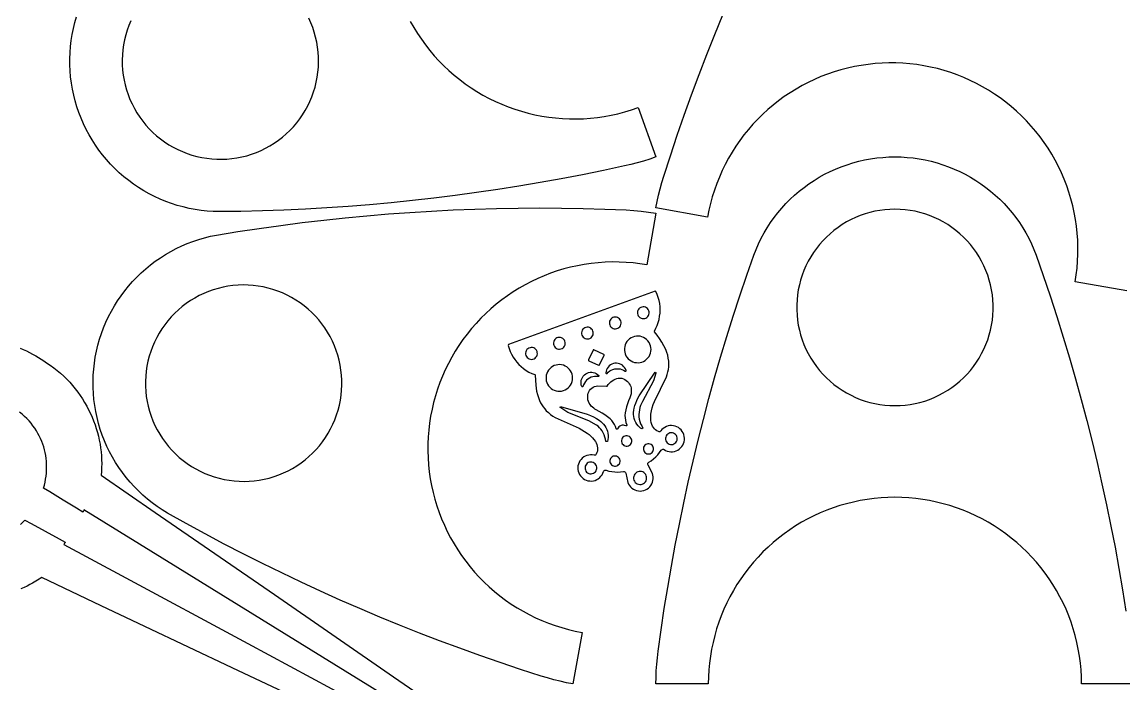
# Model space of a CAD drawing. Extents: x 0 to 1250, y 0 to 2500.
# Drawn here: x 815.9 to 984.1, y 432.2 to 533.3 of the extents above; entities that cross this region are included whole.
import ezdxf

# ---------------------------------------------------------------- set-up
doc = ezdxf.new("R2010")
doc.units = 0
doc.layers.get('0').update_dxf_attribs({"linetype": 'CONTINUOUS', "lineweight": 25})

msp = doc.modelspace()

# ---------------------------------------------------------------- linework, layer by layer
for points in [[(875.163, 533.341), (875.69, 532.415), (876.252, 531.509), (876.847, 530.625), (877.474, 529.763), (878.134, 528.926), (878.824, 528.114), (879.544, 527.328), (880.293, 526.569), (881.07, 525.84), (881.873, 525.139), (882.702, 524.47), (883.556, 523.831), (884.433, 523.225), (885.332, 522.653), (886.251, 522.114), (887.191, 521.61), (888.148, 521.142), (889.122, 520.709), (890.112, 520.314), (891.116, 519.956), (892.132, 519.635), (893.16, 519.353), (894.198, 519.109), (895.244, 518.905), (896.296, 518.739), (897.355, 518.613), (898.417, 518.527), (899.482, 518.48), (900.548, 518.474), (901.613, 518.507), (902.677, 518.58), (903.736, 518.693), (904.791, 518.845), (905.84, 519.037), (906.88, 519.267), (907.912, 519.537), (908.932, 519.845), (909.94, 520.19), (912.676, 512.673), (911.729, 512.343), (910.773, 512.039), (909.81, 511.761), (908.839, 511.51), (907.861, 511.286), (904.652, 510.597), (901.436, 509.942), (898.213, 509.324), (894.983, 508.741), (891.747, 508.194), (888.506, 507.682), (885.258, 507.206), (882.006, 506.766), (878.749, 506.362), (875.488, 505.994), (872.223, 505.662), (868.954, 505.366), (865.683, 505.106), (862.408, 504.882), (859.132, 504.695), (855.853, 504.543), (852.573, 504.428), (849.292, 504.349), (846.011, 504.306), (845.08, 504.331), (844.15, 504.393), (843.224, 504.494), (842.302, 504.631), (841.387, 504.806), (840.48, 505.018), (839.582, 505.266), (838.695, 505.551), (837.82, 505.871), (836.959, 506.226), (836.113, 506.616), (835.283, 507.04), (834.472, 507.497), (833.679, 507.987), (832.907, 508.508), (832.157, 509.06), (831.429, 509.642), (830.726, 510.253), (830.048, 510.892), (829.397, 511.558), (828.773, 512.25), (828.177, 512.966), (827.611, 513.706), (827.076, 514.469), (826.571, 515.252), (826.099, 516.055), (825.66, 516.877), (825.255, 517.716), (824.884, 518.57), (824.547, 519.439), (824.247, 520.321), (823.982, 521.214), (823.753, 522.117), (823.561, 523.029), (823.407, 523.947), (823.289, 524.872), (823.21, 525.8), (823.167, 526.73), (823.163, 527.662), (823.196, 528.593), (823.267, 529.522), (823.376, 530.447), (823.522, 531.367), (823.705, 532.281), (823.925, 533.186), (824.181, 534.082)], [(832.485, 533.469), (832.186, 532.757), (831.924, 532.03), (831.7, 531.291), (831.514, 530.542), (831.366, 529.783), (831.258, 529.018), (831.19, 528.249), (831.161, 527.477), (831.172, 526.705), (831.223, 525.934), (831.313, 525.167), (831.443, 524.405), (831.612, 523.652), (831.819, 522.908), (832.065, 522.175), (832.348, 521.456), (832.667, 520.753), (833.022, 520.067), (833.412, 519.4), (833.836, 518.755), (834.293, 518.132), (834.781, 517.533), (835.299, 516.96), (835.846, 516.414), (836.42, 515.898), (837.02, 515.412), (837.645, 514.957), (838.292, 514.535), (838.96, 514.147), (839.646, 513.794), (840.351, 513.476), (841.07, 513.195), (841.803, 512.952), (842.548, 512.747), (843.302, 512.58), (844.064, 512.453), (844.832, 512.364), (845.602, 512.316), (846.375, 512.307), (847.147, 512.338), (847.916, 512.408), (848.68, 512.519), (849.438, 512.668), (850.187, 512.856), (850.926, 513.083), (851.652, 513.347), (852.363, 513.648), (853.058, 513.985), (853.734, 514.358), (854.391, 514.765), (855.026, 515.206), (855.637, 515.678), (856.223, 516.181), (856.782, 516.714), (857.313, 517.275), (857.815, 517.862), (858.285, 518.475), (858.724, 519.111), (859.129, 519.768), (859.5, 520.446), (859.835, 521.142), (860.135, 521.854), (860.397, 522.581), (860.621, 523.32), (860.807, 524.069), (860.954, 524.828), (861.062, 525.592), (861.131, 526.362), (861.159, 527.134), (861.148, 527.906), (861.097, 528.677), (861.007, 529.444), (860.877, 530.205), (860.708, 530.959), (860.501, 531.703), (860.256, 532.436), (859.973, 533.155), (859.653, 533.858)], [(984.567, 492.188), (976.689, 493.577), (976.854, 494.63), (976.98, 495.688), (977.066, 496.75), (977.113, 497.815), (977.12, 498.881), (977.086, 499.946), (977.013, 501.01), (976.901, 502.07), (976.748, 503.124), (976.557, 504.173), (976.326, 505.213), (976.057, 506.245), (975.749, 507.265), (975.403, 508.273), (975.02, 509.268), (974.6, 510.247), (974.143, 511.211), (973.651, 512.156), (973.124, 513.082), (972.563, 513.988), (971.968, 514.873), (971.34, 515.734), (970.681, 516.572), (969.991, 517.384), (969.27, 518.17), (968.522, 518.928), (967.745, 519.658), (966.941, 520.358), (966.112, 521.028), (965.258, 521.666), (964.382, 522.272), (963.483, 522.845), (962.563, 523.383), (961.624, 523.887), (960.666, 524.356), (959.692, 524.788), (958.702, 525.183), (957.699, 525.542), (956.682, 525.862), (955.654, 526.144), (954.617, 526.388), (953.571, 526.593), (952.518, 526.758), (951.459, 526.884), (950.397, 526.97), (949.332, 527.017), (948.266, 527.023), (947.201, 526.99), (946.138, 526.917), (945.078, 526.805), (944.023, 526.652), (942.975, 526.461), (941.934, 526.23), (940.903, 525.961), (939.882, 525.653), (938.874, 525.307), (937.88, 524.924), (936.9, 524.504), (935.937, 524.047), (934.992, 523.555), (934.065, 523.028), (933.159, 522.466), (932.275, 521.872), (931.413, 521.244), (930.576, 520.585), (929.764, 519.895), (928.978, 519.174), (928.22, 518.425), (927.49, 517.649), (926.79, 516.845), (926.12, 516.016), (925.482, 515.162), (924.876, 514.286), (924.303, 513.387), (923.764, 512.467), (923.26, 511.528), (922.792, 510.57), (922.36, 509.596), (921.964, 508.606), (921.606, 507.603), (921.285, 506.586), (921.003, 505.558), (920.759, 504.521), (920.555, 503.475), (912.676, 504.864), (912.864, 505.849), (913.079, 506.829), (913.32, 507.802), (913.589, 508.769), (913.883, 509.728), (914.89, 512.851), (915.932, 515.963), (917.008, 519.064), (918.118, 522.152), (919.262, 525.228), (920.44, 528.292), (921.651, 531.342), (922.896, 534.378)], [(985.676, 432.173), (977.676, 432.173), (977.656, 433.238), (977.597, 434.303), (977.497, 435.364), (977.358, 436.421), (977.179, 437.471), (976.962, 438.515), (976.705, 439.549), (976.41, 440.573), (976.077, 441.586), (975.706, 442.585), (975.298, 443.57), (974.854, 444.538), (974.374, 445.49), (973.858, 446.423), (973.308, 447.336), (972.724, 448.227), (972.107, 449.097), (971.458, 449.942), (970.779, 450.763), (970.068, 451.558), (969.329, 452.325), (968.561, 453.065), (967.766, 453.775), (966.946, 454.455), (966.1, 455.104), (965.231, 455.721), (964.339, 456.304), (963.426, 456.854), (962.493, 457.37), (961.542, 457.85), (960.573, 458.295), (959.588, 458.703), (958.589, 459.073), (957.577, 459.407), (956.553, 459.702), (955.518, 459.958), (954.475, 460.176), (953.424, 460.354), (952.367, 460.494), (951.306, 460.593), (950.242, 460.653), (949.176, 460.673), (948.111, 460.653), (947.046, 460.593), (945.985, 460.494), (944.929, 460.354), (943.878, 460.176), (942.834, 459.958), (941.8, 459.702), (940.776, 459.407), (939.763, 459.073), (938.764, 458.703), (937.779, 458.295), (936.811, 457.85), (935.859, 457.37), (934.926, 456.854), (934.013, 456.304), (933.122, 455.721), (932.252, 455.104), (931.407, 454.455), (930.586, 453.775), (929.791, 453.065), (929.024, 452.325), (928.284, 451.558), (927.574, 450.763), (926.894, 449.942), (926.245, 449.097), (925.628, 448.227), (925.045, 447.336), (924.495, 446.423), (923.979, 445.49), (923.499, 444.538), (923.054, 443.57), (922.646, 442.585), (922.276, 441.586), (921.942, 440.573), (921.647, 439.549), (921.391, 438.515), (921.173, 437.471), (920.995, 436.421), (920.856, 435.364), (920.756, 434.303), (920.696, 433.238), (920.676, 432.173), (912.676, 432.173), (912.69, 433.176), (912.731, 434.178), (912.8, 435.178), (912.897, 436.177), (913.02, 437.172), (913.47, 440.423), (913.955, 443.669), (914.476, 446.909), (915.033, 450.144), (915.625, 453.371), (916.253, 456.593), (916.917, 459.807), (917.616, 463.014), (918.35, 466.212), (919.12, 469.403), (919.924, 472.584), (920.764, 475.757), (921.639, 478.92), (922.548, 482.074), (923.493, 485.217), (924.472, 488.349), (925.485, 491.471), (926.533, 494.581), (927.615, 497.679), (927.957, 498.546), (928.334, 499.398), (928.745, 500.234), (929.189, 501.053), (929.666, 501.853), (930.175, 502.633), (930.716, 503.392), (931.287, 504.128), (931.887, 504.841), (932.515, 505.529), (933.171, 506.19), (933.853, 506.825), (934.56, 507.432), (935.291, 508.009), (936.045, 508.556), (936.821, 509.072), (937.616, 509.557), (938.431, 510.009), (939.264, 510.427), (940.112, 510.811), (940.976, 511.161), (941.853, 511.476), (942.742, 511.754), (943.641, 511.997), (944.55, 512.203), (945.466, 512.371), (946.388, 512.503), (947.315, 512.597), (948.245, 512.654), (949.176, 512.673), (950.108, 512.654), (951.038, 512.597), (951.964, 512.503), (952.887, 512.371), (953.803, 512.203), (954.712, 511.997), (955.611, 511.754), (956.5, 511.476), (957.377, 511.161), (958.24, 510.811), (959.089, 510.427), (959.921, 510.009), (960.736, 509.557), (961.532, 509.072), (962.307, 508.556), (963.061, 508.009), (963.792, 507.432), (964.5, 506.825), (965.182, 506.19), (965.837, 505.529), (966.466, 504.841), (967.066, 504.128), (967.637, 503.392), (968.177, 502.633), (968.686, 501.853), (969.164, 501.053), (969.608, 500.234), (970.019, 499.398), (970.396, 498.546), (970.738, 497.679), (971.828, 494.558), (972.883, 491.425), (973.903, 488.28), (974.888, 485.124), (975.838, 481.957), (976.753, 478.78), (977.633, 475.593), (978.477, 472.397), (979.285, 469.191), (980.058, 465.976), (980.795, 462.753), (981.496, 459.522), (982.161, 456.284), (982.79, 453.038), (983.383, 449.786), (983.94, 446.526), (984.46, 443.262)], [(815.572, 483.472), (816.05, 483.256), (816.528, 483.027), (817.004, 482.786), (817.478, 482.532), (817.951, 482.266), (818.374, 482.018), (818.794, 481.765), (819.209, 481.506), (819.621, 481.24), (820.18, 480.858), (820.721, 480.46), (821.243, 480.045), (821.747, 479.614), (822.232, 479.169), (822.698, 478.71), (823.146, 478.238), (823.574, 477.752), (823.984, 477.255), (824.374, 476.746), (824.745, 476.227), (825.097, 475.697), (825.43, 475.158), (825.743, 474.611), (826.036, 474.056), (826.31, 473.493), (826.563, 472.923), (826.797, 472.348), (827.011, 471.767), (827.205, 471.182), (827.379, 470.593), (827.532, 470), (827.665, 469.405), (827.778, 468.809), (827.87, 468.21), (827.941, 467.612), (827.991, 467.013), (828.021, 466.416), (828.03, 465.82), (828.018, 465.226), (827.985, 464.635), (827.93, 464.047), (836.206, 458.348), (854.412, 445.81), (872.619, 433.273), (880.894, 427.573)], [(871.085, 430.499), (852.443, 442.012), (833.802, 453.526), (825.329, 458.759), (825.299, 458.707), (825.234, 458.593), (825.169, 458.479), (825.139, 458.428), (824.206, 458.998), (822.152, 460.254), (820.099, 461.51), (819.165, 462.081), (819.287, 462.538), (819.39, 462.996), (819.474, 463.454), (819.54, 463.912), (819.588, 464.368), (819.617, 464.824), (819.627, 465.277), (819.619, 465.729), (819.592, 466.178), (819.547, 466.624), (819.482, 467.067), (819.4, 467.507), (819.298, 467.942), (819.178, 468.372), (819.038, 468.798), (818.88, 469.218), (818.703, 469.633), (818.508, 470.041), (818.293, 470.443), (818.059, 470.838), (817.806, 471.225), (817.535, 471.605), (817.244, 471.976), (816.934, 472.339), (816.605, 472.693), (816.257, 473.037), (815.89, 473.372), (815.503, 473.696)], [(815.631, 456.539), (815.98, 456.855), (816.317, 457.187), (817.28, 456.662), (819.396, 455.507), (821.513, 454.353), (822.475, 453.828), (822.444, 453.774), (822.375, 453.656), (822.306, 453.538), (822.275, 453.485), (831.041, 448.756), (850.328, 438.353), (869.615, 427.95)], [(867.956, 425.202), (847.964, 434.656), (827.972, 444.11), (818.885, 448.407), (818.24, 447.997), (817.491, 447.56), (817.079, 447.338), (816.643, 447.115), (816.182, 446.894), (815.698, 446.676)]]:
    msp.add_lwpolyline(points)
for points in [[(848.834, 501.259), (852.103, 501.754), (855.377, 502.212), (858.656, 502.635), (861.94, 503.02), (865.227, 503.37), (868.519, 503.682), (871.813, 503.958), (875.111, 504.198), (878.411, 504.401), (881.713, 504.567), (885.016, 504.696), (888.321, 504.789), (891.627, 504.845), (894.933, 504.864), (898.239, 504.846), (901.545, 504.792), (904.85, 504.701), (908.153, 504.573), (909.29, 504.499), (910.423, 504.389), (911.552, 504.244), (912.676, 504.064), (911.287, 496.185), (910.234, 496.351), (909.176, 496.477), (908.113, 496.563), (907.049, 496.609), (905.983, 496.616), (904.918, 496.583), (903.854, 496.51), (902.794, 496.397), (901.739, 496.245), (900.691, 496.053), (899.65, 495.822), (898.619, 495.553), (897.599, 495.245), (896.591, 494.899), (895.596, 494.516), (894.616, 494.096), (893.653, 493.64), (892.708, 493.148), (891.782, 492.62), (890.876, 492.059), (889.991, 491.464), (889.13, 490.837), (888.292, 490.177), (887.48, 489.487), (886.694, 488.767), (885.936, 488.018), (885.206, 487.241), (884.506, 486.438), (883.836, 485.609), (883.198, 484.755), (882.592, 483.878), (882.019, 482.979), (881.481, 482.06), (880.977, 481.12), (880.508, 480.163), (880.076, 479.189), (879.681, 478.199), (879.322, 477.195), (879.002, 476.179), (878.719, 475.151), (878.476, 474.113), (878.271, 473.067), (878.106, 472.014), (877.98, 470.956), (877.894, 469.894), (877.847, 468.829), (877.84, 467.763), (877.874, 466.698), (877.947, 465.634), (878.059, 464.575), (878.212, 463.52), (878.403, 462.471), (878.634, 461.431), (878.903, 460.399), (879.211, 459.379), (879.557, 458.371), (879.94, 457.376), (880.36, 456.397), (880.817, 455.433), (881.309, 454.488), (881.836, 453.562), (882.397, 452.656), (882.992, 451.771), (883.62, 450.91), (884.279, 450.072), (884.969, 449.26), (885.689, 448.474), (886.438, 447.716), (887.215, 446.986), (888.019, 446.286), (888.848, 445.616), (889.701, 444.978), (890.578, 444.372), (891.477, 443.799), (892.397, 443.261), (893.336, 442.757), (894.294, 442.288), (895.268, 441.856), (896.257, 441.461), (897.261, 441.102), (898.278, 440.782), (899.306, 440.5), (900.343, 440.256), (901.389, 440.051), (900, 432.173), (899.015, 432.361), (898.035, 432.575), (897.062, 432.817), (896.095, 433.085), (895.136, 433.38), (892.013, 434.387), (888.901, 435.428), (885.8, 436.504), (882.712, 437.614), (879.635, 438.758), (876.572, 439.936), (873.522, 441.148), (870.485, 442.393), (867.463, 443.671), (864.455, 444.983), (861.461, 446.328), (858.482, 447.706), (855.519, 449.117), (852.571, 450.56), (849.64, 452.036), (846.725, 453.544), (843.827, 455.084), (840.946, 456.656), (838.083, 458.26), (837.289, 458.747), (836.515, 459.266), (835.763, 459.816), (835.034, 460.396), (834.329, 461.005), (833.649, 461.641), (832.995, 462.306), (832.369, 462.995), (831.772, 463.71), (831.204, 464.448), (830.666, 465.209), (830.159, 465.991), (829.685, 466.793), (829.243, 467.613), (828.835, 468.451), (828.461, 469.304), (828.122, 470.172), (827.819, 471.053), (827.551, 471.945), (827.32, 472.847), (827.126, 473.758), (826.968, 474.677), (826.848, 475.601), (826.766, 476.528), (826.721, 477.459), (826.714, 478.391), (826.744, 479.322), (826.812, 480.251), (826.918, 481.176), (827.061, 482.097), (827.241, 483.011), (827.459, 483.917), (827.712, 484.813), (828.002, 485.699), (828.327, 486.572), (828.688, 487.431), (829.083, 488.274), (829.512, 489.102), (829.974, 489.91), (830.468, 490.7), (830.994, 491.469), (831.551, 492.216), (832.137, 492.94), (832.752, 493.64), (833.396, 494.314), (834.065, 494.961), (834.761, 495.581), (835.481, 496.172), (836.224, 496.733), (836.99, 497.264), (837.776, 497.764), (838.582, 498.231), (839.407, 498.665), (840.248, 499.066), (841.104, 499.432), (841.975, 499.763), (842.859, 500.058), (843.753, 500.318), (844.658, 500.541), (845.571, 500.727)], [(949.176, 504.673), (948.404, 504.653), (947.634, 504.593), (946.868, 504.494), (946.108, 504.356), (945.356, 504.178), (944.615, 503.962), (943.885, 503.709), (943.169, 503.418), (942.47, 503.09), (941.788, 502.727), (941.126, 502.329), (940.485, 501.898), (939.867, 501.435), (939.274, 500.94), (938.707, 500.415), (938.168, 499.862), (937.658, 499.282), (937.179, 498.676), (936.731, 498.046), (936.317, 497.395), (935.936, 496.722), (935.591, 496.031), (935.281, 495.324), (935.009, 494.601), (934.774, 493.865), (934.577, 493.118), (934.419, 492.362), (934.3, 491.599), (934.221, 490.83), (934.181, 490.059), (934.181, 489.287), (934.221, 488.515), (934.3, 487.747), (934.419, 486.984), (934.577, 486.227), (934.774, 485.481), (935.009, 484.745), (935.281, 484.022), (935.591, 483.314), (935.936, 482.623), (936.317, 481.951), (936.731, 481.299), (937.179, 480.67), (937.658, 480.064), (938.168, 479.484), (938.707, 478.93), (939.274, 478.406), (939.867, 477.911), (940.485, 477.447), (941.126, 477.016), (941.788, 476.618), (942.47, 476.255), (943.169, 475.928), (943.885, 475.637), (944.615, 475.383), (945.356, 475.167), (946.108, 474.99), (946.868, 474.851), (947.634, 474.752), (948.404, 474.693), (949.176, 474.673), (949.948, 474.693), (950.719, 474.752), (951.485, 474.851), (952.245, 474.99), (952.996, 475.167), (953.738, 475.383), (954.468, 475.637), (955.183, 475.928), (955.883, 476.255), (956.564, 476.618), (957.227, 477.016), (957.868, 477.447), (958.485, 477.911), (959.079, 478.406), (959.645, 478.93), (960.185, 479.484), (960.694, 480.064), (961.174, 480.67), (961.621, 481.299), (962.036, 481.951), (962.416, 482.623), (962.762, 483.314), (963.071, 484.022), (963.344, 484.745), (963.578, 485.481), (963.775, 486.227), (963.933, 486.984), (964.052, 487.747), (964.132, 488.515), (964.171, 489.287), (964.171, 490.059), (964.132, 490.83), (964.052, 491.599), (963.933, 492.362), (963.775, 493.118), (963.578, 493.865), (963.344, 494.601), (963.071, 495.324), (962.762, 496.031), (962.416, 496.722), (962.036, 497.395), (961.621, 498.046), (961.174, 498.676), (960.694, 499.282), (960.185, 499.862), (959.645, 500.415), (959.079, 500.94), (958.485, 501.435), (957.868, 501.898), (957.227, 502.329), (956.564, 502.727), (955.883, 503.09), (955.183, 503.418), (954.468, 503.709), (953.738, 503.962), (952.996, 504.178), (952.245, 504.356), (951.485, 504.494), (950.719, 504.593), (949.948, 504.653)], [(834.94, 480.708), (834.825, 479.944), (834.75, 479.175), (834.715, 478.403), (834.719, 477.631), (834.763, 476.86), (834.847, 476.092), (834.97, 475.329), (835.133, 474.574), (835.334, 473.828), (835.573, 473.094), (835.849, 472.373), (836.163, 471.667), (836.512, 470.978), (836.896, 470.308), (837.315, 469.658), (837.766, 469.031), (838.249, 468.428), (838.762, 467.851), (839.304, 467.301), (839.874, 466.78), (840.47, 466.288), (841.091, 465.828), (841.734, 465.401), (842.398, 465.007), (843.082, 464.648), (843.784, 464.324), (844.501, 464.037), (845.232, 463.788), (845.975, 463.576), (846.728, 463.403), (847.488, 463.269), (848.255, 463.174), (849.025, 463.119), (849.798, 463.103), (850.57, 463.128), (851.339, 463.192), (852.105, 463.295), (852.864, 463.438), (853.615, 463.62), (854.355, 463.84), (855.083, 464.098), (855.797, 464.393), (856.495, 464.724), (857.175, 465.091), (857.834, 465.493), (858.473, 465.928), (859.088, 466.395), (859.678, 466.893), (860.242, 467.421), (860.778, 467.977), (861.285, 468.56), (861.761, 469.169), (862.205, 469.801), (862.615, 470.455), (862.992, 471.129), (863.333, 471.822), (863.639, 472.532), (863.907, 473.256), (864.138, 473.993), (864.33, 474.741), (864.484, 475.498), (864.598, 476.262), (864.673, 477.031), (864.709, 477.803), (864.704, 478.575), (864.66, 479.346), (864.576, 480.114), (864.453, 480.877), (864.291, 481.632), (864.09, 482.378), (863.851, 483.112), (863.574, 483.833), (863.261, 484.539), (862.911, 485.228), (862.527, 485.898), (862.109, 486.548), (861.658, 487.175), (861.175, 487.778), (860.661, 488.355), (860.119, 488.905), (859.549, 489.426), (858.953, 489.918), (858.333, 490.378), (857.69, 490.806), (857.025, 491.199), (856.341, 491.558), (855.64, 491.882), (854.923, 492.169), (854.192, 492.418), (853.449, 492.63), (852.696, 492.803), (851.935, 492.937), (851.169, 493.032), (850.398, 493.087), (849.626, 493.103), (848.854, 493.079), (848.084, 493.014), (847.319, 492.911), (846.559, 492.768), (845.809, 492.586), (845.068, 492.366), (844.34, 492.108), (843.626, 491.813), (842.929, 491.482), (842.249, 491.115), (841.589, 490.713), (840.951, 490.279), (840.335, 489.811), (839.745, 489.313), (839.181, 488.785), (838.645, 488.229), (838.139, 487.646), (837.663, 487.037), (837.219, 486.405), (836.808, 485.751), (836.431, 485.077), (836.09, 484.384), (835.785, 483.674), (835.516, 482.95), (835.286, 482.213), (835.093, 481.465)], [(912.554, 492.143), (890.17, 483.996), (890.108, 483.878), (890.244, 483.415), (890.415, 482.963), (890.619, 482.526), (890.856, 482.105), (891.123, 481.703), (891.42, 481.323), (891.745, 480.966), (892.096, 480.634), (892.47, 480.33), (892.867, 480.055), (893.283, 479.81), (893.717, 479.597), (894.165, 479.418), (894.213, 479.382), (894.231, 479.324), (894.308, 477.826), (894.369, 477.343), (894.458, 476.864), (894.576, 476.391), (894.722, 475.927), (894.896, 475.472), (895.058, 475.128), (895.244, 474.797), (895.452, 474.48), (895.684, 474.179), (895.936, 473.896), (896.242, 473.604), (896.569, 473.335), (896.914, 473.09), (897.275, 472.871), (900.938, 471.235), (902.164, 470.488), (902.453, 470.268), (902.726, 470.027), (902.98, 469.767), (903.214, 469.489), (903.428, 469.194), (903.551, 468.974), (903.647, 468.741), (903.716, 468.498), (903.757, 468.249), (903.761, 467.995), (903.731, 467.743), (903.667, 467.498), (903.571, 467.263), (903.512, 467.179), (903.428, 467.12), (903.329, 467.093), (903.227, 467.101), (902.957, 467.149), (902.682, 467.159), (902.409, 467.132), (902.141, 467.068), (901.886, 466.967), (901.646, 466.833), (901.427, 466.667), (901.233, 466.472), (901.068, 466.253), (900.934, 466.013), (900.834, 465.757), (900.77, 465.49), (900.744, 465.216), (900.755, 464.941), (900.804, 464.671), (900.889, 464.41), (901.009, 464.163), (901.162, 463.935), (901.345, 463.73), (901.555, 463.551), (901.786, 463.404), (902.036, 463.289), (902.299, 463.21), (902.571, 463.168), (902.845, 463.163), (903.118, 463.196), (903.384, 463.266), (903.638, 463.372), (903.874, 463.511), (904.09, 463.682), (904.28, 463.88), (904.441, 464.103), (904.569, 464.346), (904.664, 464.604), (904.705, 464.691), (904.772, 464.761), (904.858, 464.805), (904.954, 464.82), (905.049, 464.804), (905.484, 464.687), (905.926, 464.603), (906.373, 464.555), (906.823, 464.541), (907.273, 464.563), (907.719, 464.62), (907.816, 464.617), (907.906, 464.583), (907.981, 464.523), (908.033, 464.442), (908.057, 464.348), (908.376, 462.954), (908.486, 462.704), (908.63, 462.472), (908.804, 462.262), (909.005, 462.077), (909.229, 461.921), (909.472, 461.797), (909.73, 461.708), (909.998, 461.654), (910.27, 461.638), (910.542, 461.658), (910.809, 461.716), (911.066, 461.809), (911.307, 461.937), (911.529, 462.096), (911.727, 462.284), (911.897, 462.497), (912.038, 462.731), (912.144, 462.982), (912.216, 463.246), (912.251, 463.516), (912.249, 463.789), (912.21, 464.059), (912.134, 464.322), (911.482, 465.595), (911.44, 465.682), (911.428, 465.777), (911.446, 465.872), (911.494, 465.955), (911.566, 466.02), (911.942, 466.266), (912.299, 466.54), (912.634, 466.84), (912.946, 467.164), (913.233, 467.511), (913.493, 467.878), (913.556, 467.951), (913.638, 468.001), (913.733, 468.022), (913.829, 468.012), (913.917, 467.972), (914.155, 467.835), (914.41, 467.732), (914.676, 467.664), (914.949, 467.634), (915.224, 467.642), (915.495, 467.687), (915.757, 467.769), (916.006, 467.886), (916.236, 468.037), (916.444, 468.217), (916.624, 468.424), (916.775, 468.654), (916.893, 468.902), (916.975, 469.164), (917.021, 469.435), (917.029, 469.71), (917, 469.983), (916.933, 470.249), (916.831, 470.505), (916.694, 470.743), (916.527, 470.961), (916.33, 471.153), (916.11, 471.317), (915.869, 471.449), (915.612, 471.546), (915.344, 471.608), (915.07, 471.632), (914.796, 471.619), (914.526, 471.568), (914.265, 471.48), (914.019, 471.358), (913.792, 471.203), (913.589, 471.018), (913.412, 470.808), (913.339, 470.736), (913.246, 470.694), (913.144, 470.685), (913.045, 470.711), (912.824, 470.826), (912.62, 470.97), (912.437, 471.14), (912.279, 471.332), (912.147, 471.544), (912.045, 471.771), (911.955, 472.082), (911.896, 472.401), (911.87, 472.724), (911.876, 473.048), (911.914, 473.37), (912, 473.863), (912.118, 474.35), (912.267, 474.828), (912.447, 475.295), (914.266, 479.06), (914.394, 479.434), (914.496, 479.816), (914.571, 480.205), (914.62, 480.597), (914.642, 480.992), (914.623, 481.456), (914.566, 481.917), (914.472, 482.372), (914.34, 482.817), (914.172, 483.25), (913.894, 483.831), (913.581, 484.393), (913.234, 484.936), (912.856, 485.457), (912.447, 485.954), (912.424, 486.01), (912.437, 486.069), (912.665, 486.494), (912.861, 486.936), (913.022, 487.39), (913.149, 487.856), (913.241, 488.33), (913.296, 488.81), (913.315, 489.292), (913.298, 489.774), (913.245, 490.254), (913.156, 490.728), (913.031, 491.195), (912.872, 491.65), (912.679, 492.093)], [(909.897, 488.556), (909.979, 488.387), (910.095, 488.239), (910.239, 488.118), (910.405, 488.03), (910.586, 487.978), (910.774, 487.965), (910.96, 487.991), (911.137, 488.055), (911.296, 488.155), (911.432, 488.286), (911.537, 488.442), (911.607, 488.616), (911.64, 488.801), (911.634, 488.989), (911.588, 489.172), (911.506, 489.341), (911.39, 489.489), (911.246, 489.61), (911.08, 489.699), (910.899, 489.75), (910.711, 489.764), (910.525, 489.737), (910.348, 489.673), (910.188, 489.573), (910.053, 489.443), (909.948, 489.287), (909.877, 489.112), (909.845, 488.927), (909.851, 488.739)], [(905.628, 487.003), (905.71, 486.833), (905.826, 486.685), (905.97, 486.564), (906.136, 486.476), (906.317, 486.424), (906.505, 486.411), (906.691, 486.437), (906.868, 486.501), (907.027, 486.601), (907.163, 486.732), (907.268, 486.888), (907.338, 487.062), (907.371, 487.248), (907.365, 487.436), (907.319, 487.618), (907.237, 487.787), (907.121, 487.936), (906.977, 488.056), (906.81, 488.145), (906.63, 488.197), (906.442, 488.21), (906.256, 488.184), (906.079, 488.119), (905.919, 488.019), (905.784, 487.889), (905.679, 487.733), (905.608, 487.558), (905.576, 487.373), (905.582, 487.185)], [(901.359, 485.449), (901.441, 485.28), (901.557, 485.131), (901.701, 485.01), (901.867, 484.922), (902.048, 484.87), (902.236, 484.857), (902.422, 484.883), (902.599, 484.948), (902.758, 485.047), (902.894, 485.178), (902.999, 485.334), (903.069, 485.508), (903.102, 485.694), (903.096, 485.882), (903.05, 486.064), (902.968, 486.233), (902.852, 486.382), (902.708, 486.503), (902.541, 486.591), (902.361, 486.643), (902.173, 486.656), (901.987, 486.63), (901.81, 486.565), (901.65, 486.466), (901.515, 486.335), (901.41, 486.179), (901.339, 486.005), (901.306, 485.819), (901.313, 485.631)], [(897.09, 483.895), (897.172, 483.726), (897.288, 483.578), (897.432, 483.457), (897.598, 483.368), (897.779, 483.316), (897.967, 483.303), (898.153, 483.329), (898.33, 483.394), (898.489, 483.493), (898.625, 483.624), (898.73, 483.78), (898.8, 483.955), (898.833, 484.14), (898.826, 484.328), (898.781, 484.511), (898.699, 484.68), (898.583, 484.828), (898.439, 484.949), (898.272, 485.037), (898.092, 485.089), (897.904, 485.102), (897.717, 485.076), (897.541, 485.012), (897.381, 484.912), (897.246, 484.781), (897.141, 484.625), (897.07, 484.451), (897.037, 484.266), (897.044, 484.077)], [(907.983, 482.567), (908.098, 482.308), (908.249, 482.068), (908.431, 481.851), (908.642, 481.661), (908.877, 481.502), (909.132, 481.378), (909.401, 481.29), (909.681, 481.241), (909.964, 481.231), (910.246, 481.261), (910.521, 481.329), (910.784, 481.436), (911.03, 481.577), (911.253, 481.752), (911.45, 481.956), (911.617, 482.185), (911.75, 482.436), (911.847, 482.702), (911.906, 482.98), (911.926, 483.263), (911.906, 483.545), (911.847, 483.823), (911.75, 484.089), (911.617, 484.34), (911.45, 484.569), (911.253, 484.773), (911.03, 484.948), (910.784, 485.09), (910.521, 485.196), (910.246, 485.264), (909.964, 485.294), (909.681, 485.284), (909.401, 485.235), (909.132, 485.147), (908.877, 485.023), (908.642, 484.864), (908.431, 484.675), (908.249, 484.457), (908.098, 484.217), (907.983, 483.958), (907.905, 483.685), (907.865, 483.404), (907.866, 483.121), (907.905, 482.84)], [(892.82, 482.341), (892.903, 482.172), (893.019, 482.024), (893.163, 481.903), (893.329, 481.814), (893.51, 481.763), (893.698, 481.749), (893.884, 481.776), (894.061, 481.84), (894.22, 481.94), (894.356, 482.07), (894.461, 482.226), (894.531, 482.401), (894.564, 482.586), (894.557, 482.774), (894.512, 482.957), (894.429, 483.126), (894.314, 483.274), (894.17, 483.395), (894.003, 483.483), (893.822, 483.535), (893.635, 483.548), (893.448, 483.522), (893.272, 483.458), (893.112, 483.358), (892.977, 483.227), (892.872, 483.071), (892.801, 482.897), (892.768, 482.712), (892.775, 482.524)], [(902.435, 481.533), (903.918, 480.841), (903.969, 480.832), (904.018, 480.85), (904.051, 480.889), (904.743, 482.373), (904.752, 482.424), (904.734, 482.472), (904.694, 482.506), (903.211, 483.197), (903.16, 483.206), (903.111, 483.189), (903.078, 483.149), (902.386, 481.665), (902.377, 481.615), (902.395, 481.566)], [(896.007, 478.208), (896.123, 477.949), (896.273, 477.709), (896.455, 477.492), (896.666, 477.302), (896.901, 477.143), (897.156, 477.019), (897.426, 476.931), (897.705, 476.882), (897.988, 476.872), (898.27, 476.902), (898.545, 476.97), (898.808, 477.077), (899.054, 477.219), (899.277, 477.393), (899.474, 477.597), (899.641, 477.827), (899.774, 478.077), (899.871, 478.343), (899.93, 478.621), (899.95, 478.904), (899.93, 479.187), (899.871, 479.464), (899.774, 479.73), (899.641, 479.981), (899.475, 480.21), (899.277, 480.414), (899.054, 480.589), (898.808, 480.731), (898.545, 480.837), (898.27, 480.905), (897.988, 480.935), (897.705, 480.925), (897.426, 480.876), (897.156, 480.788), (896.901, 480.664), (896.666, 480.505), (896.455, 480.316), (896.273, 480.098), (896.123, 479.858), (896.007, 479.599), (895.929, 479.326), (895.89, 479.045), (895.89, 478.762), (895.929, 478.481)], [(901.501, 477.558), (901.443, 477.535), (901.384, 477.55), (901.344, 477.597), (901.27, 477.828), (901.232, 478.068), (901.231, 478.31), (901.267, 478.55), (901.34, 478.782), (901.447, 478.999), (901.586, 479.198), (901.754, 479.373), (901.947, 479.52), (902.16, 479.636), (902.388, 479.718), (902.627, 479.764), (902.869, 479.773), (903.11, 479.745), (903.344, 479.68), (903.565, 479.58), (903.768, 479.447), (903.948, 479.285), (903.975, 479.23), (903.964, 479.17), (903.92, 479.127), (903.86, 479.118), (903.585, 479.144), (903.309, 479.133), (903.037, 479.086), (902.773, 479.003), (902.523, 478.885), (902.292, 478.734), (902.082, 478.555), (901.898, 478.348), (901.744, 478.119), (901.622, 477.871), (901.534, 477.61)], [(905.028, 479.678), (905.043, 479.619), (905.09, 479.579), (905.151, 479.575), (905.204, 479.607), (905.397, 479.804), (905.616, 479.973), (905.854, 480.112), (906.11, 480.217), (906.377, 480.287), (906.651, 480.321), (906.927, 480.318), (907.201, 480.278), (907.466, 480.202), (907.719, 480.091), (907.955, 479.947), (908.013, 479.928), (908.072, 479.948), (908.108, 479.998), (908.108, 480.059), (908.016, 480.284), (907.891, 480.491), (907.736, 480.678), (907.554, 480.838), (907.35, 480.969), (907.128, 481.067), (906.894, 481.13), (906.652, 481.156), (906.41, 481.144), (906.172, 481.096), (905.945, 481.012), (905.733, 480.894), (905.541, 480.746), (905.375, 480.569), (905.238, 480.369), (905.132, 480.151), (905.062, 479.919)], [(910.496, 471.117), (910.323, 471.252), (910.159, 471.399), (909.945, 471.615), (909.755, 471.853), (909.591, 472.111), (909.456, 472.384), (909.358, 472.691), (909.292, 473.008), (909.259, 473.329), (909.259, 473.652), (909.293, 473.973), (909.359, 474.289), (909.465, 474.689), (909.596, 475.08), (909.751, 475.463), (909.93, 475.835), (910.132, 476.196), (912.553, 479.782), (912.661, 479.727), (912.673, 479.617), (912.31, 478.482), (910.614, 475.323), (910.463, 475.015), (910.335, 474.697), (910.231, 474.37), (910.151, 474.037), (910.089, 473.684), (910.064, 473.326), (910.074, 472.967), (910.121, 472.612), (910.211, 472.252), (910.337, 471.903), (910.497, 471.569), (910.69, 471.252)], [(906.774, 471.097), (906.717, 471.081), (906.66, 471.101), (906.625, 471.149), (906.495, 471.484), (906.333, 471.805), (906.141, 472.108), (905.921, 472.392), (905.674, 472.653), (905.284, 472.972), (904.877, 473.269), (904.453, 473.542), (904.015, 473.79), (903.563, 474.014), (903.362, 474.137), (903.171, 474.276), (902.992, 474.429), (902.792, 474.617), (902.619, 474.83), (902.476, 475.064), (902.365, 475.315), (902.288, 475.578), (902.258, 475.826), (902.258, 476.076), (902.289, 476.324), (902.35, 476.566), (902.431, 476.788), (902.545, 476.996), (902.69, 477.183), (902.862, 477.346), (903.08, 477.486), (903.315, 477.594), (903.564, 477.668), (903.82, 477.706), (905.109, 477.626), (905.162, 477.63), (905.206, 477.661), (905.389, 477.885), (905.588, 478.096), (905.803, 478.291), (906.007, 478.461), (906.228, 478.608), (906.464, 478.73), (906.712, 478.826), (906.901, 478.871), (907.095, 478.89), (907.29, 478.884), (907.482, 478.851), (907.708, 478.774), (907.923, 478.669), (908.123, 478.54), (908.307, 478.387), (908.47, 478.213), (908.611, 478.024), (908.727, 477.819), (908.816, 477.601), (908.875, 477.373), (908.905, 477.139), (908.904, 476.813), (908.87, 476.489), (908.802, 476.17), (908.702, 475.86), (908.509, 475.416), (908.339, 474.963), (908.194, 474.501), (908.073, 474.032), (907.978, 473.557), (907.949, 473.185), (907.958, 472.812), (908.004, 472.442), (908.088, 472.078), (908.207, 471.725), (908.211, 471.665), (908.181, 471.614), (908.127, 471.59), (908.068, 471.6), (907.894, 471.668), (907.709, 471.699), (907.522, 471.692), (907.34, 471.646), (907.171, 471.565), (907.023, 471.45), (906.902, 471.307), (906.812, 471.143)], [(905.267, 470.756), (905.331, 470.451), (905.363, 470.14), (905.362, 469.828), (905.329, 469.517), (905.263, 469.212), (905.027, 469.191), (904.977, 469.533), (904.895, 469.868), (904.781, 470.195), (904.636, 470.509), (904.462, 470.807), (904.273, 471.063), (904.064, 471.301), (903.835, 471.52), (903.587, 471.719), (902.43, 472.375), (899.211, 473.651), (898.132, 474.324), (898.069, 474.416), (898.117, 474.527), (902.184, 473.369), (902.667, 473.188), (903.135, 472.971), (903.586, 472.719), (904.016, 472.433), (904.259, 472.251), (904.484, 472.047), (904.689, 471.823), (904.873, 471.582), (905.035, 471.324), (905.171, 471.053)], [(907.454, 469.014), (907.533, 468.855), (907.646, 468.717), (907.786, 468.608), (907.947, 468.533), (908.12, 468.496), (908.298, 468.498), (908.471, 468.54), (908.63, 468.619), (908.767, 468.731), (908.876, 468.872), (908.951, 469.033), (908.989, 469.206), (908.986, 469.384), (908.945, 469.556), (908.866, 469.715), (908.753, 469.853), (908.613, 469.962), (908.452, 470.037), (908.278, 470.074), (908.101, 470.072), (907.928, 470.03), (907.769, 469.951), (907.632, 469.839), (907.523, 469.699), (907.448, 469.538), (907.41, 469.364), (907.413, 469.187)], [(914.185, 469.325), (914.268, 469.156), (914.384, 469.007), (914.528, 468.887), (914.694, 468.798), (914.875, 468.746), (915.062, 468.733), (915.249, 468.759), (915.425, 468.824), (915.585, 468.923), (915.72, 469.054), (915.826, 469.21), (915.896, 469.385), (915.929, 469.57), (915.922, 469.758), (915.877, 469.941), (915.794, 470.11), (915.678, 470.258), (915.534, 470.379), (915.368, 470.467), (915.187, 470.519), (914.999, 470.532), (914.813, 470.506), (914.636, 470.442), (914.477, 470.342), (914.341, 470.211), (914.236, 470.055), (914.166, 469.881), (914.133, 469.696), (914.14, 469.507)], [(910.804, 467.806), (910.882, 467.65), (910.992, 467.515), (911.13, 467.408), (911.287, 467.334), (911.458, 467.298), (911.632, 467.3), (911.801, 467.341), (911.957, 467.418), (912.092, 467.529), (912.199, 467.666), (912.273, 467.824), (912.309, 467.994), (912.307, 468.169), (912.266, 468.338), (912.189, 468.494), (912.078, 468.629), (911.941, 468.736), (911.783, 468.809), (911.613, 468.846), (911.438, 468.844), (911.269, 468.803), (911.113, 468.725), (910.978, 468.615), (910.871, 468.477), (910.798, 468.32), (910.761, 468.149), (910.763, 467.975)], [(905.693, 465.945), (905.77, 465.789), (905.881, 465.655), (906.018, 465.548), (906.176, 465.474), (906.346, 465.437), (906.521, 465.44), (906.69, 465.48), (906.846, 465.558), (906.981, 465.668), (907.088, 465.806), (907.161, 465.964), (907.198, 466.134), (907.196, 466.308), (907.155, 466.477), (907.077, 466.633), (906.967, 466.768), (906.83, 466.875), (906.672, 466.949), (906.501, 466.985), (906.327, 466.983), (906.158, 466.942), (906.002, 466.865), (905.867, 466.755), (905.76, 466.617), (905.686, 466.459), (905.65, 466.289), (905.652, 466.115)], [(901.897, 464.852), (901.979, 464.683), (902.095, 464.535), (902.239, 464.414), (902.406, 464.326), (902.586, 464.274), (902.774, 464.261), (902.96, 464.287), (903.137, 464.351), (903.297, 464.451), (903.432, 464.582), (903.537, 464.738), (903.608, 464.912), (903.641, 465.097), (903.634, 465.285), (903.588, 465.468), (903.506, 465.637), (903.39, 465.785), (903.246, 465.906), (903.08, 465.995), (902.899, 466.046), (902.711, 466.06), (902.525, 466.033), (902.348, 465.969), (902.189, 465.869), (902.053, 465.739), (901.948, 465.583), (901.878, 465.408), (901.845, 465.223), (901.851, 465.035)], [(909.315, 463.296), (909.4, 463.119), (909.518, 462.962), (909.664, 462.831), (909.832, 462.731), (910.017, 462.666), (910.211, 462.639), (910.407, 462.649), (910.597, 462.698), (910.774, 462.783), (910.931, 462.9), (911.061, 463.046), (911.161, 463.215), (911.226, 463.4), (911.254, 463.594), (911.243, 463.79), (911.195, 463.98), (911.11, 464.156), (910.992, 464.313), (910.846, 464.444), (910.678, 464.544), (910.493, 464.609), (910.299, 464.637), (910.103, 464.626), (909.913, 464.577), (909.736, 464.493), (909.579, 464.375), (909.448, 464.229), (909.349, 464.06), (909.284, 463.875), (909.256, 463.681), (909.267, 463.486)]]:
    msp.add_lwpolyline(points, close=True)

doc.saveas('drawing.dxf')
